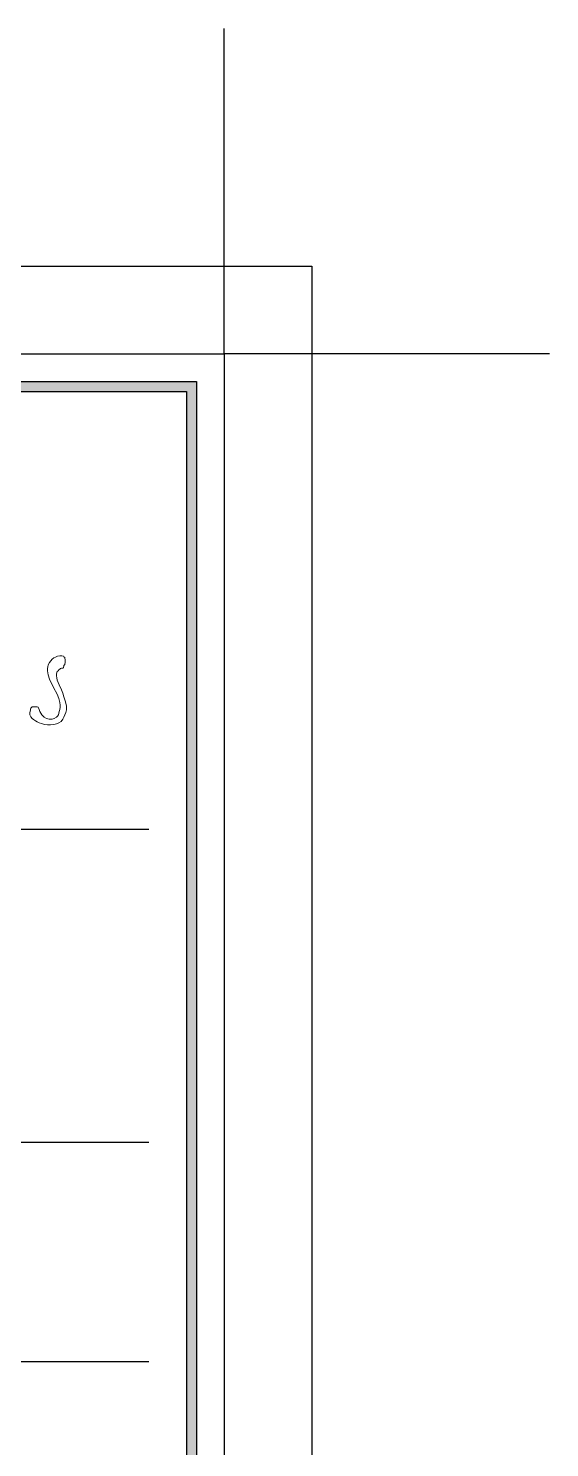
# Model space of a CAD drawing. Header units: millimetres. Extents: x -114775 to 228300, y -175499 to 108657.
# Drawn here: x -101189.3 to -101147.7, y -110717.8 to -110604.4 of the extents above; entities that cross this region are included whole.
import ezdxf
from ezdxf.enums import TextEntityAlignment as Align

# ---------------------------------------------------------------- set-up
doc = ezdxf.new("R2010")
doc.units = ezdxf.units.MM
doc.header["$LTSCALE"] = 1000
doc.layers.get('0').update_dxf_attribs({"linetype": 'CONTINUOUS'})
doc.layers.add('W-图框', color=251, linetype='CONTINUOUS')
doc.styles.add('WORD-2', font='simhei.ttf')
doc.styles.add('WORD-3', font='')
doc.styles.get('WORD-3').set_extended_font_data('SimSun')

# ---------------------------------------------------------------- blocks, each defined once
blk = doc.blocks.new('gslogo')
at = {"color": 251, "lineweight": 0}
for p, q in [((5223.45, -2054.58), (5223.61, -2054.37)), ((5223.61, -2054.37), (5223.81, -2054.21)), ((5223.81, -2054.21), (5224.02, -2054.11)), ((5224.02, -2054.11), (5224.28, -2054.01)), ((5224.28, -2054.01), (5224.54, -2053.95)), ((5224.54, -2053.95), (5224.8, -2053.95)), ((5224.54, -2053.95), (5224.54, -2053.95)), ((5224.8, -2053.95), (5225.01, -2054.01)), ((5225.01, -2054.01), (5225.06, -2054.06)), ((5225.06, -2054.06), (5225.17, -2054.16)), ((5225.17, -2054.16), (5225.17, -2054.27)), ((5225.17, -2054.27), (5225.22, -2054.42)), ((5223.03, -2055.52), (5223.09, -2055.31)), ((5223.03, -2055.78), (5223.03, -2055.52)), ((5223.14, -2056.3), (5223.03, -2055.78)), ((5223.09, -2055.31), (5223.14, -2055.05)), ((5223.14, -2055.05), (5223.29, -2054.79)), ((5223.29, -2054.79), (5223.45, -2054.58)), ((5224.23, -2055.88), (5224.13, -2056.14)), ((5224.13, -2056.14), (5224.13, -2056.4)), ((5224.34, -2055.78), (5224.23, -2055.88)), ((5224.44, -2055.67), (5224.34, -2055.78)), ((5224.54, -2055.57), (5224.44, -2055.67)), ((5224.65, -2055.52), (5224.54, -2055.57)), ((5224.75, -2055.46), (5224.65, -2055.52)), ((5224.96, -2055.46), (5224.75, -2055.46)), ((5225.01, -2055.41), (5224.96, -2055.41)), ((5224.96, -2055.41), (5224.96, -2055.46)), ((5224.96, -2055.46), (5224.96, -2055.46)), ((5225.06, -2055.15), (5225.01, -2055.41)), ((5225.01, -2055.41), (5225.01, -2055.41)), ((5225.17, -2055), (5225.06, -2055.15)), ((5225.22, -2054.74), (5225.17, -2055)), ((5225.22, -2054.42), (5225.22, -2054.74)), ((5223.29, -2056.82), (5223.14, -2056.3)), ((5223.76, -2057.81), (5223.29, -2056.82)), ((5224.23, -2058.64), (5223.76, -2057.81)), ((5224.13, -2056.4), (5224.18, -2056.66)), ((5224.18, -2056.66), (5224.23, -2056.92)), ((5224.23, -2056.92), (5224.49, -2057.49)), ((5224.49, -2057.49), (5224.75, -2058.12)), ((5224.44, -2059.16), (5224.23, -2058.64)), ((5224.54, -2059.68), (5224.44, -2059.16)), ((5224.75, -2058.12), (5224.91, -2058.54)), ((5224.91, -2058.54), (5225.06, -2058.95)), ((5225.06, -2058.95), (5225.22, -2059.47)), ((5225.22, -2059.47), (5225.38, -2060.05)), ((5220.9, -2060.88), (5220.95, -2060.62)), ((5220.9, -2061.19), (5220.9, -2060.88)), ((5221, -2061.4), (5220.9, -2061.19)), ((5220.95, -2060.46), (5221, -2060.36)), ((5220.95, -2060.62), (5220.95, -2060.46)), ((5221, -2060.36), (5221.05, -2060.31)), ((5221.05, -2060.31), (5221.16, -2060.2)), ((5221.16, -2060.2), (5221.32, -2060.2)), ((5221.32, -2060.2), (5221.58, -2060.2)), ((5221.58, -2060.2), (5221.78, -2060.2)), ((5221.78, -2060.2), (5221.89, -2060.25)), ((5221.89, -2060.25), (5222.04, -2060.51)), ((5222.04, -2060.51), (5222.1, -2060.77)), ((5222.1, -2060.77), (5222.25, -2060.98)), ((5222.25, -2060.98), (5222.36, -2061.19)), ((5222.36, -2061.19), (5222.62, -2061.45)), ((5224.13, -2061.45), (5224.28, -2061.35)), ((5224.28, -2061.35), (5224.39, -2061.19)), ((5224.39, -2061.19), (5224.44, -2060.98)), ((5224.44, -2060.98), (5224.49, -2060.77)), ((5224.49, -2060.77), (5224.54, -2060.51)), ((5224.6, -2059.99), (5224.54, -2059.68)), ((5224.54, -2060.51), (5224.6, -2060.25)), ((5224.6, -2060.25), (5224.6, -2059.99)), ((5225.17, -2061.19), (5225.06, -2061.45)), ((5225.27, -2060.88), (5225.17, -2061.19)), ((5225.32, -2060.72), (5225.27, -2060.88)), ((5225.38, -2060.57), (5225.32, -2060.72)), ((5225.38, -2060.05), (5225.38, -2060.31)), ((5225.38, -2060.31), (5225.38, -2060.57)), ((5221.16, -2061.61), (5221, -2061.4)), ((5221.32, -2061.76), (5221.16, -2061.61)), ((5221.58, -2061.92), (5221.32, -2061.76)), ((5221.78, -2062.02), (5221.58, -2061.92)), ((5222.04, -2062.13), (5221.78, -2062.02)), ((5222.3, -2062.23), (5222.04, -2062.13)), ((5222.67, -2062.34), (5222.3, -2062.23)), ((5222.62, -2061.45), (5222.93, -2061.61)), ((5223.03, -2062.39), (5222.67, -2062.34)), ((5222.93, -2061.61), (5223.24, -2061.71)), ((5223.4, -2062.39), (5223.03, -2062.39)), ((5223.24, -2061.71), (5223.61, -2061.71)), ((5223.81, -2062.34), (5223.4, -2062.39)), ((5223.61, -2061.71), (5223.87, -2061.61)), ((5224.13, -2062.28), (5223.81, -2062.34)), ((5223.87, -2061.61), (5224.13, -2061.45)), ((5224.44, -2062.13), (5224.13, -2062.28)), ((5224.7, -2061.97), (5224.44, -2062.13)), ((5224.91, -2061.71), (5224.7, -2061.97)), ((5225.06, -2061.45), (5224.91, -2061.71))]:
    blk.add_line(p, q, dxfattribs=at)
blk = doc.blocks.new('A2 图框')
at = {"layer": 'W-图框', "ltscale": 0.5}
h = blk.add_hatch(color=161, dxfattribs=at)
h.paths.add_polyline_path([(-562, 403), (-3, 403), (-3, 3), (-562, 3)], flags=16)
h.paths.add_polyline_path([(-562.8, 403.8), (-2.2, 403.8), (-2.2, 2.2), (-562.8, 2.2)])
at = {"layer": 'W-图框', "ltscale": 0.01}
for p, q in [((-6, 368), (-58, 368)), ((-6, 343), (-58, 343)), ((-6, 325.5), (-58, 325.5))]:
    blk.add_line(p, q, dxfattribs=at)
at = {"layer": 'W-图框', "color": 1, "ltscale": 0.01}
blk.add_lwpolyline([(26, 406), (0, 406), (0, 432)], dxfattribs=at)
at = {"layer": 'W-图框', "color": 251, "ltscale": 0.01}
for points in [[(-587, 413), (7, 413), (7, -7), (-587, -7)], [(-580, 406), (0, 406), (0, 0), (-580, 0)]]:
    blk.add_lwpolyline(points, close=True, dxfattribs=at)
at = {"layer": 'W-图框', "color": 161, "ltscale": 0.5}
for points in [[(-562.8, 403.8), (-2.2, 403.8), (-2.2, 2.2), (-562.8, 2.2)], [(-562, 403), (-3, 403), (-3, 3), (-562, 3)]]:
    blk.add_lwpolyline(points, close=True, dxfattribs=at)
at = {"layer": 'W-图框', "color": 161, "linetype": 'ByBlock'}
blk.add_lwpolyline([(-3, 3), (-61, 3), (-61, 403), (-3, 403)], close=True, dxfattribs=at)
blk.add_lwpolyline([(-3, 3), (-61, 3), (-61, 403), (-3, 403)], close=True, dxfattribs=at)
at = {"layer": 'W-图框', "xscale": 0.6533317239809548, "yscale": 0.6533317239809548, "zscale": 0.6533317239809548}
blk.add_blockref('gslogo', (-3426.48, 1723.8), dxfattribs=at)
at = {"layer": 'W-图框', "color": 35, "lineweight": 0, "style": 'WORD-3', "width": 0.65}
blk.add_attdef('建设单位', text='', height=3, dxfattribs=at).set_placement((-32, 300.49), align=Align.MIDDLE)
at = {"layer": 'W-图框', "color": 35, "ltscale": 1000, "style": 'WORD-2'}
for tag, height, width, p in [('项目名称英文翻译', 3.5, 0.8, (-21.14, 246.28)), ('项目名称', 7, 0.7, (-41.38, 246.28)), ('项目名称', 7, 0.7, (-30.73, 246.28))]:
    blk.add_attdef(tag, text='', height=height, rotation=90, dxfattribs=dict(at, width=width)).set_placement(p, align=Align.MIDDLE)
at = {"layer": 'W-图框', "color": 35, "lineweight": 0, "style": 'WORD-2'}
for tag, p in [('2013.01.01', (-41.46, 176)), ('2013.03.01', (-13.42, 176)), ('2013.05.01', (-41.46, 169)), ('2013.06.01', (-13.42, 169)), ('2013.08.01', (-41.46, 162)), ('2013.09.01', (-13.42, 162)), ('2013.09.01', (-32, 113))]:
    blk.add_attdef(tag, text='', height=1.8, dxfattribs=at).set_placement(p, align=Align.MIDDLE)
at = {"layer": 'W-图框', "color": 35, "ltscale": 1000, "style": 'WORD-2', "width": 0.78}
blk.add_attdef('FS2011000', text='', height=3.5, dxfattribs=at).set_placement((-32, 11.45), align=Align.MIDDLE)

msp = doc.modelspace()

# ---------------------------------------------------------------- block references
at = {"layer": 'W-图框'}
msp.add_blockref('A2 图框', (-101173.66, -111036.39), dxfattribs=at)

doc.saveas('drawing.dxf')
